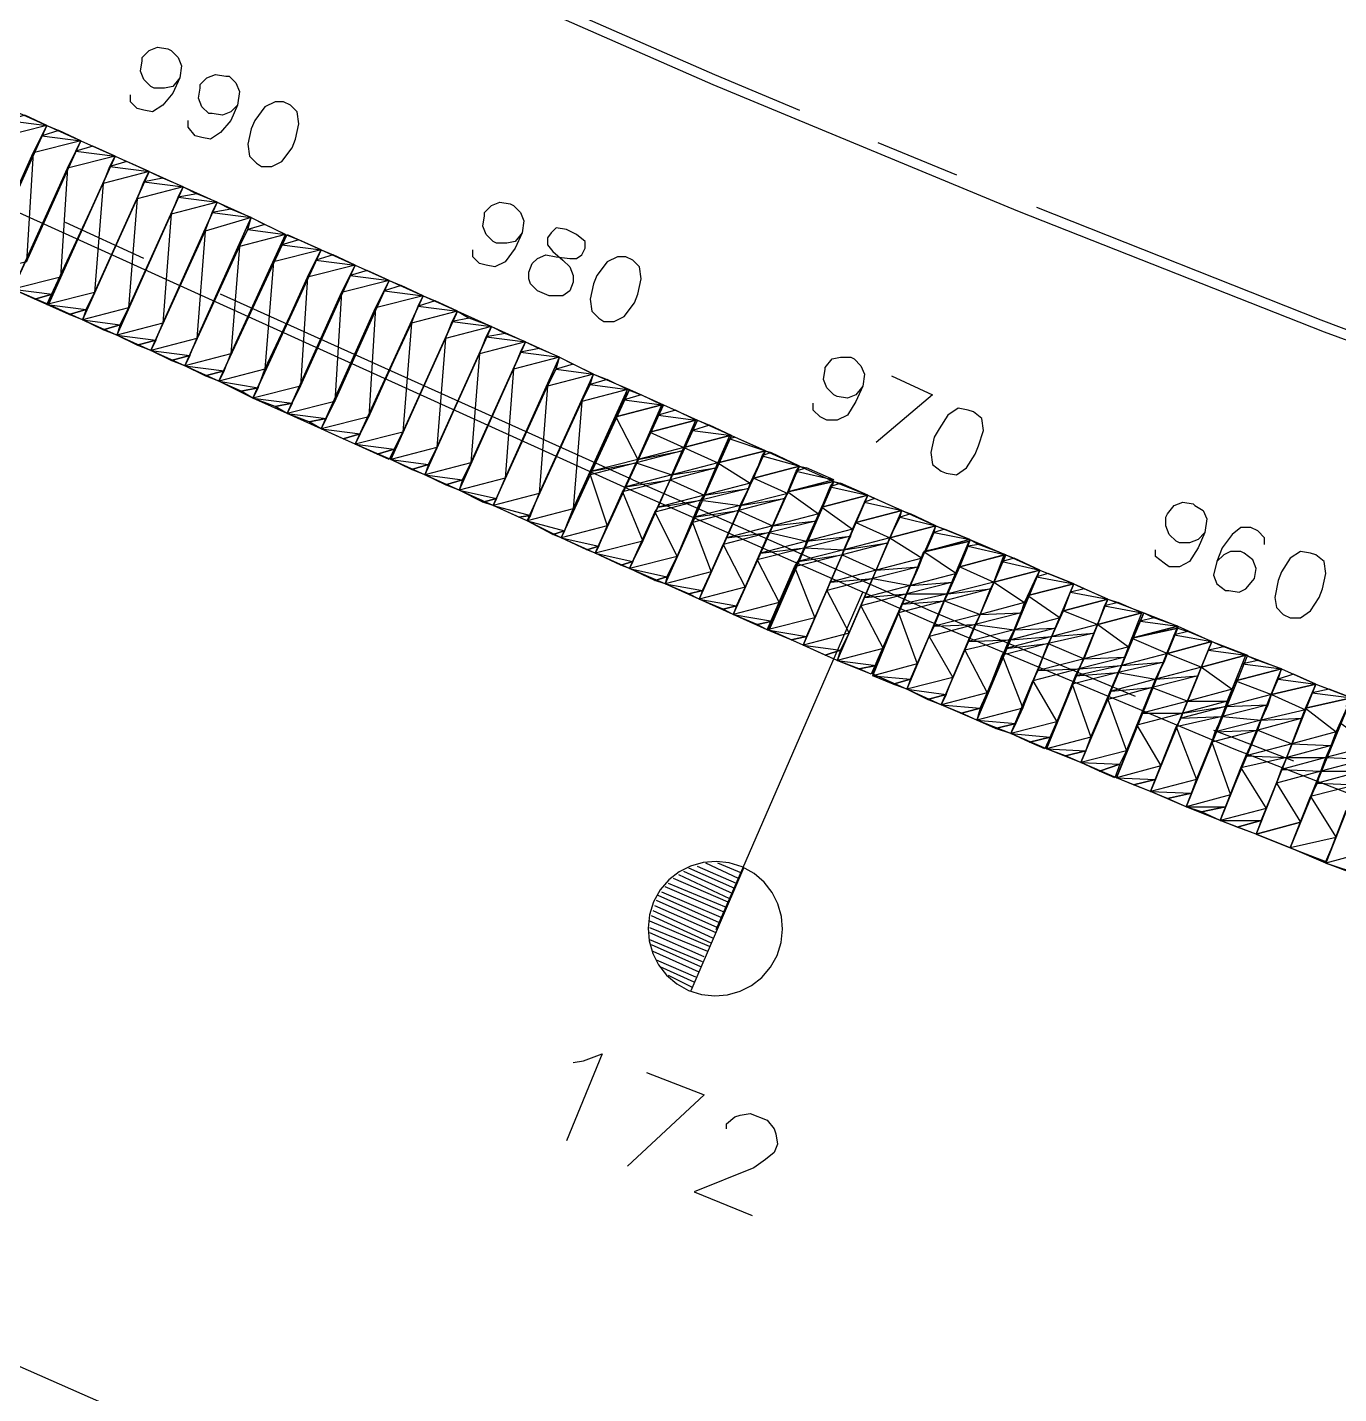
# Model space of a CAD drawing. Header units: millimetres. Extents: x 1 to 1188, y 1 to 840.
# Drawn here: x 435.3 to 484.2, y 513.1 to 564.1 of the extents above; entities that cross this region are included whole.
import ezdxf

# ---------------------------------------------------------------- set-up
doc = ezdxf.new("R2010")
doc.units = ezdxf.units.MM
doc.layers.add('GEOMETRY', color=7, linetype='Continuous')
doc.layers.add('TEXT_OUTLINE', color=7, linetype='Continuous')

msp = doc.modelspace()

# ---------------------------------------------------------------- linework, layer by layer
at = {"layer": 'GEOMETRY'}
for points in [[(46.616, 749.497), (449.588, 566.871), (460.827, 561.919), (472.193, 557.219), (483.623, 552.71), (495.18, 548.456), (506.801, 544.393), (518.484, 540.646), (530.295, 537.09), (542.106, 533.789), (554.044, 530.74), (565.982, 527.946), (578.047, 525.343), (590.113, 523.056), (602.241, 520.96), (614.433, 519.119), (626.626, 517.595), (638.817, 516.263), (651.072, 515.182), (663.392, 514.357), (675.647, 513.785)], [(40.203, 736.035), (457.652, 546.869), (468.891, 541.916), (480.257, 537.154), (491.752, 532.708), (503.244, 528.391), (514.865, 524.39), (526.613, 520.58), (538.36, 517.088), (550.234, 513.785), (562.109, 510.738), (574.11, 507.88), (586.176, 505.34), (598.241, 502.991), (610.369, 500.958), (622.497, 499.117), (634.69, 497.53), (646.945, 496.196), (659.201, 495.18), (671.456, 494.355), (683.776, 493.783)], [(449.714, 567.189), (460.89, 562.3), (464.065, 560.966)], [(440.952, 562.172), (440.697, 561.855), (440.38, 561.792), (439.998, 561.792), (439.871, 561.855), (439.618, 562.109), (439.491, 562.427), (439.554, 562.807), (439.554, 562.934), (439.808, 563.189), (440.126, 563.316), (440.506, 563.252), (440.633, 563.189), (440.888, 562.934), (441.015, 562.617), (440.952, 562.172), (440.697, 561.602), (440.316, 561.156), (439.935, 560.903), (439.618, 560.966), (439.364, 561.03), (439.109, 561.283), (439.109, 561.538)], [(443.11, 561.156), (442.856, 560.903), (442.539, 560.776), (442.157, 560.839), (442.031, 560.839), (441.777, 561.093), (441.65, 561.41), (441.714, 561.792), (441.714, 561.919), (441.967, 562.172), (442.284, 562.3), (442.666, 562.235), (442.793, 562.235), (443.046, 561.982), (443.173, 561.665), (443.11, 561.156), (442.856, 560.585), (442.476, 560.141), (442.094, 559.886), (441.777, 559.951), (441.522, 560.014), (441.269, 560.331), (441.269, 560.585)], [(466.985, 559.759), (469.907, 558.553)], [(439.808, 558.68), (437.331, 553.156)], [(453.715, 556.394), (453.46, 556.077), (453.143, 556.014), (452.763, 556.014), (452.635, 556.077), (452.381, 556.331), (452.254, 556.648), (452.318, 557.029), (452.318, 557.156), (452.571, 557.41), (452.889, 557.538), (453.27, 557.473), (453.397, 557.41), (453.652, 557.156), (453.778, 556.839), (453.715, 556.394), (453.46, 555.822), (453.08, 555.315), (452.698, 555.123), (452.381, 555.188), (452.127, 555.252), (451.873, 555.505), (451.873, 555.759)], [(472.892, 557.346), (483.496, 553.156), (487.688, 551.568)], [(439.618, 555.442), (436.696, 556.776)], [(439.618, 555.442), (436.696, 556.776)], [(339.097, 556.394), (488.068, 490.735)], [(457.842, 547.186), (442.476, 554.108)], [(457.842, 547.186), (442.476, 554.108)], [(452.571, 552.902), (450.095, 547.377)], [(466.415, 550.679), (466.16, 550.361), (465.843, 550.234), (465.463, 550.298), (465.335, 550.361), (465.081, 550.616), (464.954, 550.933), (465.018, 551.314), (465.018, 551.378), (465.271, 551.695), (465.589, 551.758), (465.97, 551.758), (466.097, 551.695), (466.352, 551.441), (466.478, 551.123), (466.415, 550.679), (466.16, 550.107), (465.843, 549.6), (465.463, 549.409), (465.081, 549.409), (464.827, 549.535), (464.573, 549.79), (464.573, 550.044)], [(467.494, 551.06), (469.018, 550.361), (466.922, 548.583)], [(457.842, 547.186), (468.955, 542.297), (476.575, 539.122)], [(457.842, 547.186), (468.955, 542.297), (476.575, 539.122)], [(465.335, 547.123), (462.922, 541.598)], [(479.178, 545.218), (478.923, 544.964), (478.606, 544.838), (478.226, 544.838), (478.098, 544.901), (477.844, 545.155), (477.718, 545.472), (477.718, 545.79), (477.781, 545.917), (478.035, 546.234), (478.353, 546.36), (478.733, 546.297), (478.797, 546.234), (479.115, 546.044), (479.242, 545.727), (479.178, 545.218), (478.923, 544.646), (478.606, 544.139), (478.226, 543.948), (477.844, 543.948), (477.654, 544.076), (477.336, 544.329), (477.336, 544.583)], [(481.401, 544.773), (481.401, 545.028), (481.146, 545.281), (480.893, 545.408), (480.511, 545.408), (480.194, 545.155), (479.814, 544.646), (479.622, 544.139), (479.495, 543.631), (479.622, 543.314), (479.94, 543.059), (480.067, 543.059), (480.448, 542.995), (480.702, 543.122), (480.956, 543.44), (481.019, 543.504), (481.083, 543.884), (480.956, 544.202), (480.639, 544.456), (480.511, 544.519), (480.131, 544.519), (479.877, 544.393), (479.622, 544.139)], [(460.954, 530.422), (466.415, 542.995)], [(478.163, 541.726), (475.877, 536.073)], [(479.495, 537.852), (480.194, 537.598), (482.48, 536.709)], [(479.495, 537.852), (480.194, 537.598), (482.48, 536.709)], [(461.779, 532.328), (460.572, 532.898)], [(461.906, 532.518), (461.017, 532.898)], [(461.398, 531.439), (459.366, 532.328)], [(461.461, 531.566), (459.556, 532.455)], [(461.589, 531.756), (459.747, 532.581)], [(461.652, 531.946), (459.938, 532.708)], [(461.969, 532.708), (460.002, 528.136)], [(461.716, 532.138), (460.255, 532.772)], [(461.144, 530.867), (458.921, 531.819)], [(461.271, 531.057), (459.048, 532.01)], [(461.334, 531.248), (459.176, 532.138)], [(460.954, 530.295), (458.668, 531.311)], [(461.017, 530.485), (458.731, 531.502)], [(461.081, 530.677), (458.794, 531.693)], [(460.764, 529.915), (458.541, 530.931)], [(460.827, 530.105), (458.604, 531.121)], [(460.7, 529.788), (458.477, 530.74)], [(460.635, 529.597), (458.477, 530.485)], [(460.509, 529.406), (458.477, 530.295)], [(460.445, 529.216), (458.477, 530.042)], [(460.382, 529.026), (458.541, 529.852)], [(460.319, 528.835), (458.604, 529.597)], [(460.192, 528.644), (458.731, 529.28)], [(460.128, 528.454), (458.858, 529.026)], [(460.065, 528.264), (459.176, 528.708)], [(455.619, 525.469), (456.001, 525.533), (456.698, 525.788), (455.366, 522.548)], [(458.351, 525.089), (460.509, 524.264), (457.652, 521.596)], [(461.334, 522.993), (461.334, 523.183), (461.652, 523.438), (461.843, 523.502), (462.223, 523.565), (462.858, 523.31), (463.113, 522.993), (463.177, 522.803), (463.24, 522.421), (463.113, 522.104), (462.795, 521.851), (462.351, 521.532), (460.128, 520.644), (462.288, 519.755)]]:
    msp.add_lwpolyline(points, dxfattribs=at)
for points in [[(434.728, 560.966), (435.998, 560.394), (433.458, 554.87), (432.189, 555.442)], [(444.825, 561.283), (444.507, 561.283), (444.127, 561.093), (443.745, 560.585), (443.618, 560.268), (443.491, 559.696), (443.555, 559.252), (443.808, 558.997), (443.998, 558.87), (444.38, 558.87), (444.76, 559.06), (445.142, 559.569), (445.269, 559.886), (445.396, 560.458), (445.332, 560.903), (445.079, 561.156)], [(435.998, 560.394), (437.268, 559.823), (434.728, 554.298), (433.458, 554.87)], [(435.998, 560.394), (434.22, 559.951), (433.966, 555.885)], [(434.538, 560.585), (435.998, 560.394), (434.22, 559.951)], [(435.172, 560.776), (434.538, 560.585), (435.998, 560.394)], [(435.998, 560.394), (436.443, 560.204), (435.807, 560.014)], [(437.268, 559.823), (438.539, 559.252), (436.061, 553.727), (434.728, 554.298)], [(437.268, 559.823), (435.49, 559.379), (435.235, 555.315)], [(435.807, 560.014), (437.268, 559.823), (435.49, 559.379)], [(436.443, 560.204), (435.807, 560.014), (437.268, 559.823)], [(437.268, 559.823), (437.713, 559.632), (437.078, 559.442)], [(435.49, 559.379), (435.235, 555.315), (433.458, 554.87)], [(437.078, 559.442), (438.539, 559.252), (436.76, 558.807)], [(437.713, 559.632), (437.078, 559.442), (438.539, 559.252)], [(436.76, 558.807), (436.506, 554.743), (434.728, 554.298)], [(438.539, 559.252), (439.808, 558.68), (437.331, 553.156), (436.061, 553.727)], [(438.539, 559.252), (436.76, 558.807), (436.506, 554.743)], [(438.347, 558.87), (439.808, 558.68), (438.094, 558.235)], [(438.539, 559.252), (438.982, 559.06), (438.347, 558.87)], [(438.982, 559.06), (438.347, 558.87), (439.808, 558.68)], [(439.808, 558.68), (441.078, 558.108), (438.602, 552.584), (437.331, 553.156)], [(439.808, 558.68), (438.094, 558.235), (437.777, 554.171)], [(439.618, 558.298), (441.078, 558.108), (439.364, 557.664)], [(439.808, 558.68), (440.316, 558.427), (439.618, 558.298)], [(440.316, 558.427), (439.618, 558.298), (441.078, 558.108)], [(438.094, 558.235), (437.777, 554.171), (435.998, 553.727)], [(441.078, 558.108), (442.348, 557.538), (439.871, 552.013), (438.602, 552.584)], [(441.078, 558.108), (439.364, 557.664), (439.046, 553.601)], [(441.078, 558.108), (441.585, 557.855), (440.888, 557.728)], [(441.585, 557.855), (440.888, 557.728), (442.348, 557.538)], [(439.364, 557.664), (439.046, 553.601), (437.331, 553.156)], [(442.348, 557.538), (443.618, 556.966), (441.142, 551.441), (439.871, 552.013)], [(442.348, 557.538), (440.633, 557.093), (440.316, 553.029)], [(440.888, 557.728), (442.348, 557.538), (440.633, 557.093)], [(442.348, 557.538), (442.856, 557.283), (442.157, 557.156)], [(442.856, 557.283), (442.157, 557.156), (443.618, 556.966)], [(440.633, 557.093), (440.316, 553.029), (438.602, 552.584)], [(443.618, 556.966), (444.889, 556.331), (442.411, 550.869), (441.142, 551.441)], [(443.618, 556.966), (441.904, 556.457), (441.585, 552.457)], [(442.157, 557.156), (443.618, 556.966), (441.904, 556.457)], [(443.618, 556.966), (444.127, 556.711), (443.491, 556.521)], [(441.904, 556.457), (441.585, 552.457), (439.871, 552.013)], [(444.952, 556.331), (446.221, 555.759), (443.681, 550.234), (442.411, 550.869)], [(444.889, 556.331), (443.173, 555.885), (442.856, 551.885)], [(443.491, 556.521), (444.889, 556.331), (443.173, 555.885)], [(444.127, 556.711), (443.491, 556.521), (444.889, 556.331)], [(444.889, 556.331), (445.396, 556.14), (444.76, 555.95)], [(455.366, 556.521), (454.984, 556.584), (454.794, 556.394), (454.667, 556.204), (454.667, 555.95), (454.857, 555.695), (455.239, 555.378), (455.493, 555.123), (455.619, 554.806), (455.619, 554.553), (455.493, 554.235), (455.239, 554.044), (454.731, 554.044), (454.285, 554.235), (454.032, 554.489), (453.969, 554.68), (453.969, 554.933), (454.095, 555.252), (454.285, 555.442), (454.604, 555.569), (454.984, 555.505), (455.493, 555.442), (455.746, 555.442), (455.938, 555.569), (456.064, 555.822), (456.064, 556.077), (455.746, 556.331)], [(443.173, 555.885), (442.856, 551.885), (441.142, 551.441)], [(446.221, 555.759), (447.492, 555.188), (444.952, 549.664), (443.681, 550.234)], [(446.221, 555.759), (444.444, 555.315), (444.127, 551.314)], [(444.76, 555.95), (446.221, 555.759), (444.444, 555.315)], [(445.396, 556.14), (444.76, 555.95), (446.221, 555.759)], [(446.221, 555.759), (446.666, 555.569), (446.031, 555.378)], [(444.444, 555.315), (444.127, 551.314), (442.411, 550.869)], [(446.031, 555.378), (447.492, 555.188), (445.714, 554.743)], [(446.666, 555.569), (446.031, 555.378), (447.492, 555.188)], [(457.589, 555.505), (457.27, 555.505), (456.89, 555.315), (456.508, 554.806), (456.381, 554.489), (456.255, 553.918), (456.318, 553.473), (456.572, 553.219), (456.763, 553.092), (457.144, 553.092), (457.525, 553.282), (457.906, 553.791), (458.032, 554.108), (458.159, 554.68), (458.096, 555.123), (457.842, 555.378)], [(436.506, 554.743), (434.728, 554.298), (436.189, 554.108)], [(445.714, 554.743), (445.459, 550.679), (443.681, 550.234)], [(447.492, 555.188), (448.761, 554.616), (446.221, 549.092), (444.952, 549.664)], [(447.492, 555.188), (445.714, 554.743), (445.459, 550.679)], [(447.302, 554.806), (448.761, 554.616), (446.983, 554.171)], [(447.492, 555.188), (447.935, 554.997), (447.302, 554.806)], [(447.935, 554.997), (447.302, 554.806), (448.761, 554.616)], [(434.728, 554.298), (436.189, 554.108), (435.554, 553.918)], [(448.761, 554.616), (450.031, 554.044), (447.492, 548.52), (446.221, 549.092)], [(448.761, 554.616), (446.983, 554.171), (446.73, 550.107)], [(448.571, 554.235), (450.031, 554.044), (448.254, 553.601)], [(448.761, 554.616), (449.206, 554.426), (448.571, 554.235)], [(449.206, 554.426), (448.571, 554.235), (450.031, 554.044)], [(435.554, 553.918), (436.189, 554.108), (435.998, 553.727)], [(437.777, 554.171), (435.998, 553.727), (437.458, 553.536)], [(435.998, 553.727), (437.458, 553.536), (436.823, 553.346)], [(446.983, 554.171), (446.73, 550.107), (444.952, 549.664)], [(450.031, 554.044), (451.302, 553.473), (448.826, 547.948), (447.492, 548.52)], [(450.031, 554.044), (448.254, 553.601), (448, 549.535)], [(450.031, 554.044), (450.477, 553.854), (449.841, 553.664)], [(450.477, 553.854), (449.841, 553.664), (451.302, 553.473)], [(436.823, 553.346), (437.458, 553.536), (437.331, 553.156)], [(439.046, 553.601), (437.331, 553.156), (438.729, 552.965)], [(448.254, 553.601), (448, 549.535), (446.221, 549.092)], [(451.302, 553.473), (452.571, 552.902), (450.095, 547.377), (448.826, 547.948)], [(451.302, 553.473), (449.588, 553.029), (449.269, 548.965)], [(449.841, 553.664), (451.302, 553.473), (449.588, 553.029)], [(451.302, 553.473), (451.746, 553.219), (451.11, 553.092)], [(451.746, 553.219), (451.11, 553.092), (452.571, 552.902)], [(437.331, 553.156), (438.729, 552.965), (438.094, 552.775)], [(438.094, 552.775), (438.729, 552.965), (438.602, 552.584)], [(440.316, 553.029), (438.602, 552.584), (440.063, 552.394)], [(449.588, 553.029), (449.269, 548.965), (447.492, 548.52)], [(452.571, 552.902), (453.842, 552.33), (451.365, 546.806), (450.095, 547.377)], [(452.571, 552.902), (450.857, 552.457), (450.54, 548.393)], [(451.11, 553.092), (452.571, 552.902), (450.857, 552.457)], [(452.571, 552.902), (453.08, 552.647), (452.381, 552.52)], [(438.602, 552.584), (440.063, 552.394), (439.364, 552.203)], [(439.364, 552.203), (440.063, 552.394), (439.871, 552.013)], [(441.585, 552.457), (439.871, 552.013), (441.332, 551.822)], [(450.857, 552.457), (450.54, 548.393), (448.826, 547.948)], [(453.842, 552.33), (455.111, 551.758), (452.635, 546.234), (451.365, 546.806)], [(453.842, 552.33), (452.127, 551.885), (451.809, 547.821)], [(452.381, 552.52), (453.842, 552.33), (452.127, 551.885)], [(453.08, 552.647), (452.381, 552.52), (453.842, 552.33)], [(453.842, 552.33), (454.35, 552.077), (453.652, 551.948)], [(439.871, 552.013), (441.332, 551.822), (440.633, 551.631)], [(440.633, 551.631), (441.332, 551.822), (441.142, 551.441)], [(442.856, 551.885), (441.142, 551.441), (442.602, 551.251)], [(452.127, 551.885), (451.809, 547.821), (450.095, 547.377)], [(455.111, 551.758), (456.381, 551.123), (453.905, 545.663), (452.635, 546.234)], [(455.111, 551.758), (453.397, 551.314), (453.08, 547.251)], [(453.652, 551.948), (455.111, 551.758), (453.397, 551.314)], [(454.35, 552.077), (453.652, 551.948), (455.111, 551.758)], [(455.111, 551.758), (455.619, 551.505), (454.984, 551.314)], [(441.142, 551.441), (442.602, 551.251), (441.904, 551.06)], [(441.904, 551.06), (442.602, 551.251), (442.411, 550.869)], [(444.127, 551.314), (442.411, 550.869), (443.872, 550.616)], [(453.397, 551.314), (453.08, 547.251), (451.365, 546.806)], [(454.984, 551.314), (456.381, 551.123), (454.667, 550.679)], [(455.619, 551.505), (454.984, 551.314), (456.381, 551.123)], [(442.411, 550.869), (443.872, 550.616), (443.238, 550.489)], [(445.459, 550.679), (443.681, 550.234), (445.142, 550.044)], [(454.667, 550.679), (454.35, 546.679), (452.635, 546.234)], [(456.381, 551.123), (457.715, 550.552), (455.176, 545.028), (453.905, 545.663)], [(456.381, 551.123), (454.667, 550.679), (454.35, 546.679)], [(456.255, 550.743), (457.652, 550.552), (455.938, 550.107)], [(456.381, 551.123), (456.89, 550.933), (456.255, 550.743)], [(456.89, 550.933), (456.255, 550.743), (457.652, 550.552)], [(443.238, 550.489), (443.872, 550.616), (443.681, 550.234)], [(443.681, 550.234), (445.142, 550.044), (444.507, 549.917)], [(457.715, 550.552), (458.985, 549.981), (456.445, 544.456), (455.176, 545.028)], [(457.652, 550.552), (455.938, 550.107), (455.619, 546.107)], [(457.525, 550.171), (458.921, 549.981), (457.207, 549.535)], [(457.652, 550.552), (458.159, 550.361), (457.525, 550.171)], [(458.159, 550.361), (457.525, 550.171), (458.921, 549.981)], [(444.507, 549.917), (445.142, 550.044), (444.952, 549.664)], [(446.73, 550.107), (444.952, 549.664), (446.413, 549.472)], [(444.952, 549.664), (446.413, 549.472), (445.777, 549.345)], [(455.938, 550.107), (455.619, 546.107), (453.905, 545.663)], [(458.985, 549.981), (460.255, 549.409), (457.715, 543.884), (456.445, 544.456)], [(457.207, 549.535), (458.921, 549.981)], [(458.921, 549.981), (457.207, 549.535)], [(458.921, 549.981), (457.207, 549.535), (458.032, 547.948)], [(458.985, 549.981), (459.43, 549.79), (458.794, 549.6)], [(459.43, 549.79), (458.794, 549.6), (460.192, 549.409)], [(470.352, 549.79), (469.97, 549.854), (469.59, 549.6), (469.272, 549.092), (469.081, 548.773), (468.955, 548.203), (469.018, 547.758), (469.335, 547.504), (469.527, 547.441), (469.907, 547.377), (470.289, 547.631), (470.606, 548.139), (470.732, 548.456), (470.923, 549.028), (470.859, 549.472), (470.542, 549.727)], [(445.777, 549.345), (446.413, 549.472), (446.221, 549.092)], [(448, 549.535), (446.221, 549.092), (447.682, 548.902)], [(457.207, 549.535), (458.032, 547.948), (456.318, 547.504)], [(460.255, 549.409), (461.526, 548.838), (459.048, 543.314), (457.715, 543.884)], [(458.794, 549.6), (460.192, 549.409), (458.477, 548.965)], [(458.477, 548.965), (460.192, 549.409)], [(460.192, 549.409), (458.477, 548.965)], [(460.192, 549.409), (458.477, 548.965), (459.747, 548.393)], [(460.255, 549.409), (460.7, 549.219), (460.065, 549.028)], [(460.7, 549.219), (460.065, 549.028), (461.526, 548.838)], [(446.221, 549.092), (447.682, 548.902), (447.047, 548.71)], [(447.047, 548.71), (447.682, 548.902), (447.492, 548.52)], [(449.269, 548.965), (447.492, 548.52), (448.952, 548.33)], [(458.477, 548.965), (459.747, 548.393), (458.032, 547.948)], [(461.526, 548.838), (462.795, 548.266), (460.319, 542.742), (459.048, 543.314)], [(460.065, 549.028), (461.526, 548.838), (459.747, 548.393)], [(459.747, 548.393), (461.461, 548.838)], [(461.461, 548.838), (459.747, 548.393)], [(461.461, 548.838), (459.747, 548.393), (461.017, 547.821)], [(461.461, 548.71), (462.795, 548.266), (461.017, 547.821)], [(461.526, 548.838), (461.652, 548.773), (461.461, 548.71)], [(461.652, 548.773), (461.461, 548.71), (462.795, 548.266)], [(447.492, 548.52), (448.952, 548.33), (448.317, 548.139)], [(448.317, 548.139), (448.952, 548.33), (448.761, 547.948)], [(450.54, 548.393), (448.826, 547.948), (450.222, 547.758)], [(458.032, 547.948), (459.683, 548.266), (457.969, 547.821), (458.032, 547.948), (456.318, 547.504), (457.969, 547.821)], [(459.683, 548.266), (457.969, 547.821), (459.303, 547.377)], [(459.747, 548.393), (458.032, 547.948), (459.683, 548.266)], [(459.747, 548.393), (461.017, 547.821), (459.303, 547.377)], [(462.795, 548.266), (464.065, 547.694), (461.589, 542.17), (460.319, 542.742)], [(461.017, 547.821), (462.795, 548.266)], [(462.795, 548.266), (462.795, 548.266), (462.795, 548.266), (462.795, 548.266), (461.017, 547.821), (462.795, 548.266), (462.985, 548.203), (462.668, 548.076)], [(462.795, 548.266), (461.017, 547.821), (462.223, 547.059)], [(462.985, 548.203), (462.668, 548.076), (464.065, 547.694)], [(448.826, 547.948), (450.222, 547.758), (449.588, 547.568)], [(449.588, 547.568), (450.222, 547.758), (450.095, 547.377)], [(451.809, 547.821), (450.095, 547.377), (451.492, 547.186)], [(456.318, 547.504), (457.969, 547.821), (456.255, 547.377)], [(457.969, 547.821), (456.255, 547.377), (456.89, 545.472)], [(457.969, 547.821), (459.303, 547.377), (457.589, 546.932)], [(459.303, 547.377), (460.954, 547.631), (459.239, 547.186), (459.303, 547.377), (457.589, 546.932), (459.239, 547.186)], [(460.954, 547.631), (459.239, 547.186), (460.509, 546.615)], [(461.017, 547.821), (459.303, 547.377), (460.954, 547.631)], [(461.017, 547.821), (462.223, 547.059), (460.509, 546.615)], [(464.065, 547.694), (465.335, 547.123), (462.858, 541.598), (461.589, 542.17)], [(462.668, 548.076), (464.065, 547.694), (462.351, 547.251)], [(462.351, 547.251), (464.065, 547.694)], [(464.065, 547.694), (464.065, 547.694), (464.065, 547.694), (464.065, 547.694), (462.351, 547.251), (464.065, 547.694), (464.319, 547.631), (463.939, 547.504)], [(464.065, 547.694), (462.351, 547.251), (463.62, 546.679)], [(464.319, 547.631), (463.939, 547.504), (465.335, 547.186)], [(450.095, 547.377), (451.492, 547.186), (450.857, 546.996)], [(450.857, 546.996), (451.492, 547.186), (451.365, 546.806)], [(453.08, 547.251), (451.365, 546.806), (452.763, 546.489)], [(456.255, 547.377), (456.89, 545.472), (455.176, 545.028)], [(457.589, 546.932), (459.239, 547.186), (457.46, 546.742)], [(459.239, 547.186), (457.46, 546.742), (458.223, 544.901)], [(459.239, 547.186), (460.509, 546.615), (458.794, 546.17)], [(462.351, 547.251), (463.62, 546.679), (461.843, 546.234)], [(465.335, 547.123), (466.605, 546.615), (464.192, 541.027), (462.922, 541.598)], [(463.939, 547.504), (465.335, 547.186), (463.62, 546.742)], [(463.62, 546.742), (465.335, 547.123)], [(465.335, 547.123), (463.62, 546.742), (465.335, 547.123), (465.589, 547.059), (465.208, 546.932)], [(465.335, 547.123), (463.62, 546.742), (464.764, 545.917)], [(451.365, 546.806), (452.763, 546.489), (452.254, 546.36)], [(454.35, 546.679), (452.635, 546.234), (454.032, 545.853)], [(457.46, 546.742), (458.223, 544.901), (456.445, 544.456)], [(460.509, 546.615), (462.16, 546.869), (460.382, 546.425), (460.509, 546.615), (458.794, 546.17), (460.382, 546.425)], [(462.16, 546.869), (460.382, 546.425), (461.843, 546.234)], [(462.223, 547.059), (460.509, 546.615), (462.16, 546.869)], [(463.62, 546.679), (461.843, 546.234), (463.494, 546.489)], [(463.62, 546.742), (464.764, 545.917), (463.048, 545.472)], [(466.605, 546.615), (467.876, 546.044), (465.463, 540.456), (464.192, 541.027)], [(465.208, 546.932), (466.605, 546.615), (464.891, 546.17)], [(464.891, 546.17), (466.605, 546.615)], [(466.605, 546.615), (466.605, 546.615), (466.605, 546.615), (466.605, 546.615), (464.891, 546.17), (466.605, 546.615), (466.859, 546.489), (466.478, 546.36)], [(466.605, 546.615), (464.891, 546.17), (466.033, 545.345)], [(465.589, 547.059), (465.208, 546.932), (466.605, 546.615)], [(452.254, 546.36), (452.763, 546.489), (452.635, 546.234)], [(452.635, 546.234), (454.032, 545.853), (453.588, 545.79)], [(455.619, 546.107), (453.905, 545.663), (455.302, 545.281)], [(458.794, 546.17), (460.382, 546.425), (458.668, 545.98)], [(460.382, 546.425), (458.668, 545.98), (459.493, 544.329)], [(461.843, 546.234), (463.494, 546.489), (461.779, 546.044), (461.843, 546.234), (460.128, 545.79), (461.779, 546.044)], [(460.382, 546.425), (461.843, 546.234), (460.128, 545.79)], [(463.494, 546.489), (461.779, 546.044), (463.048, 545.472)], [(464.891, 546.17), (466.033, 545.345), (464.319, 544.901)], [(466.478, 546.36), (467.876, 546.044), (466.16, 545.598)], [(466.859, 546.489), (466.478, 546.36), (467.876, 546.044)], [(453.588, 545.79), (454.032, 545.853), (453.905, 545.663)], [(453.905, 545.663), (455.302, 545.281), (454.857, 545.155)], [(458.668, 545.98), (459.493, 544.329), (457.715, 543.884)], [(460.065, 545.598), (460.764, 543.757), (459.048, 543.314)], [(460.128, 545.79), (461.779, 546.044), (460.065, 545.598)], [(461.779, 546.044), (460.065, 545.598), (460.764, 543.757)], [(461.779, 546.044), (463.048, 545.472), (461.334, 545.028)], [(463.048, 545.472), (464.701, 545.663), (462.922, 545.218), (463.048, 545.472), (461.334, 545.028), (462.922, 545.218)], [(464.701, 545.663), (462.922, 545.218), (464.319, 544.901)], [(464.764, 545.917), (463.048, 545.472), (464.701, 545.663)], [(467.876, 546.044), (469.145, 545.472), (466.732, 539.947), (465.463, 540.456)], [(466.16, 545.598), (467.431, 545.028), (465.716, 544.583)], [(466.16, 545.598), (467.876, 546.044)], [(467.876, 546.044), (467.876, 546.044), (467.876, 546.044), (467.876, 546.044), (466.16, 545.598), (467.876, 546.044), (468.193, 545.917), (467.811, 545.79)], [(467.876, 546.044), (466.16, 545.598), (467.431, 545.028)], [(467.811, 545.79), (469.145, 545.472), (467.431, 545.028)], [(468.193, 545.917), (467.811, 545.79), (469.145, 545.472)], [(454.857, 545.155), (455.302, 545.281), (455.176, 545.028)], [(456.89, 545.472), (455.176, 545.028), (456.572, 544.71)], [(461.334, 545.028), (462.922, 545.218), (461.207, 544.773)], [(462.922, 545.218), (461.207, 544.773), (462.033, 543.185)], [(462.922, 545.218), (464.319, 544.901), (462.605, 544.456)], [(464.319, 544.901), (465.97, 545.091), (464.256, 544.646), (464.319, 544.901), (462.605, 544.456), (464.256, 544.646)], [(465.97, 545.091), (464.256, 544.646), (465.716, 544.583)], [(466.033, 545.345), (464.319, 544.901), (465.97, 545.091)], [(469.145, 545.472), (470.415, 544.964), (468.066, 539.377), (466.795, 539.947)], [(467.431, 545.028), (469.145, 545.472)], [(469.145, 545.472), (469.145, 545.472), (469.145, 545.472), (469.145, 545.472), (467.431, 545.028), (469.145, 545.472), (469.463, 545.345), (469.081, 545.218)], [(469.145, 545.472), (467.431, 545.028), (468.638, 544.266)], [(469.081, 545.218), (470.415, 544.964), (468.764, 544.519)], [(469.463, 545.345), (469.081, 545.218), (470.415, 544.964)], [(455.176, 545.028), (456.572, 544.71), (456.128, 544.583)], [(456.128, 544.583), (456.572, 544.71), (456.445, 544.456)], [(458.223, 544.901), (456.445, 544.456), (457.842, 544.139)], [(461.207, 544.773), (462.033, 543.185), (460.319, 542.742)], [(462.605, 544.456), (464.256, 544.646), (462.478, 544.202)], [(464.256, 544.646), (462.478, 544.202), (463.303, 542.615)], [(465.716, 544.583), (467.367, 544.838), (465.653, 544.393), (465.716, 544.583), (464.002, 544.139), (465.653, 544.393)], [(464.256, 544.646), (465.716, 544.583), (464.002, 544.139)], [(467.367, 544.838), (465.653, 544.393), (466.922, 543.821)], [(467.431, 545.028), (465.716, 544.583), (467.367, 544.838)], [(467.431, 545.028), (468.638, 544.266), (466.922, 543.821)], [(470.415, 544.964), (471.748, 544.393), (469.335, 538.805), (468.066, 539.377)], [(468.764, 544.519), (470.415, 544.901), (468.701, 544.519)], [(470.415, 544.901), (468.701, 544.519), (469.907, 543.694)], [(470.415, 544.964), (468.764, 544.519), (470.415, 544.901)], [(470.352, 544.71), (471.748, 544.393), (470.034, 543.948)], [(470.415, 544.964), (470.732, 544.773), (470.352, 544.71)], [(470.732, 544.773), (470.352, 544.71), (471.748, 544.393)], [(456.445, 544.456), (457.842, 544.139), (457.397, 544.011)], [(457.397, 544.011), (457.842, 544.139), (457.715, 543.884)], [(459.493, 544.329), (457.715, 543.884), (459.113, 543.567)], [(462.478, 544.202), (463.303, 542.615), (461.589, 542.17)], [(464.002, 544.139), (465.653, 544.393), (463.875, 543.948)], [(465.653, 544.393), (463.875, 543.948), (464.636, 542.043)], [(465.653, 544.393), (466.922, 543.821), (465.208, 543.377)], [(468.638, 544.266), (466.922, 543.821), (468.51, 543.948)], [(468.701, 544.519), (469.907, 543.694), (468.193, 543.25)], [(471.748, 544.393), (473.019, 543.821), (470.669, 538.233), (469.335, 538.805)], [(470.034, 543.948), (471.685, 544.393)], [(471.685, 544.393), (470.034, 543.948)], [(471.685, 544.393), (470.034, 543.948), (471.304, 543.377)], [(471.621, 544.139), (473.019, 543.821), (471.304, 543.377)], [(471.748, 544.393), (472.066, 544.266), (471.621, 544.139)], [(472.066, 544.266), (471.621, 544.139), (473.019, 543.821)], [(483.115, 544.456), (482.734, 544.519), (482.353, 544.266), (482.035, 543.757), (481.908, 543.44), (481.781, 542.805), (481.845, 542.423), (482.098, 542.17), (482.353, 542.043), (482.734, 542.043), (483.115, 542.297), (483.432, 542.805), (483.559, 543.122), (483.686, 543.694), (483.623, 544.139), (483.306, 544.393)], [(457.715, 543.884), (459.113, 543.567), (458.668, 543.44)], [(458.668, 543.44), (459.113, 543.567), (459.048, 543.314)], [(460.764, 543.757), (459.048, 543.314), (460.445, 543.059)], [(463.875, 543.948), (464.636, 542.043), (462.858, 541.598)], [(466.922, 543.821), (468.51, 543.948), (466.795, 543.504), (466.922, 543.821), (465.208, 543.377), (466.795, 543.504)], [(468.51, 543.948), (466.795, 543.504), (468.193, 543.25)], [(469.907, 543.694), (468.193, 543.25), (469.78, 543.377)], [(470.034, 543.948), (471.304, 543.377), (469.59, 542.932)], [(473.019, 543.821), (474.289, 543.314), (471.939, 537.726), (470.669, 538.233)], [(471.304, 543.377), (473.019, 543.821)], [(473.019, 543.821), (473.019, 543.821), (473.019, 543.821), (473.019, 543.821), (471.304, 543.377), (473.019, 543.821), (473.335, 543.694), (472.892, 543.567)], [(473.019, 543.821), (471.304, 543.377), (472.447, 542.615)], [(472.892, 543.567), (474.289, 543.314), (472.573, 542.869)], [(473.335, 543.694), (472.892, 543.567), (474.289, 543.314)], [(459.048, 543.314), (460.445, 543.059), (459.938, 542.932)], [(459.938, 542.932), (460.445, 543.059), (460.319, 542.742)], [(462.033, 543.185), (460.319, 542.742), (461.716, 542.488)], [(465.081, 543.059), (465.906, 541.471), (464.192, 541.027)], [(465.208, 543.377), (466.795, 543.504), (465.081, 543.059)], [(466.795, 543.504), (465.081, 543.059), (465.906, 541.471)], [(466.795, 543.504), (468.193, 543.25), (466.478, 542.805)], [(468.193, 543.25), (469.78, 543.377), (468.066, 542.932), (468.193, 543.25), (466.478, 542.805), (468.066, 542.932)], [(469.59, 542.932), (471.177, 543.122), (469.463, 542.678), (469.59, 542.932), (467.876, 542.552), (469.463, 542.678)], [(469.78, 543.377), (468.066, 542.932), (469.59, 542.932)], [(471.177, 543.122), (469.463, 542.678), (470.796, 542.17)], [(471.304, 543.377), (469.59, 542.932), (471.177, 543.122)], [(471.304, 543.377), (472.447, 542.615), (470.796, 542.17)], [(474.289, 543.314), (475.558, 542.742), (473.272, 537.154), (471.939, 537.726)], [(472.573, 542.869), (474.289, 543.314)], [(474.289, 543.314), (474.289, 543.314), (474.289, 543.314), (474.289, 543.314), (472.573, 542.869), (474.289, 543.314), (474.669, 543.122), (474.161, 542.995)], [(474.289, 543.314), (472.573, 542.869), (473.781, 542.043)], [(474.669, 543.122), (474.161, 542.995), (475.558, 542.742)], [(460.319, 542.742), (461.716, 542.488), (461.207, 542.36)], [(461.207, 542.36), (461.716, 542.488), (461.589, 542.17)], [(463.303, 542.615), (461.589, 542.17), (463.048, 541.916)], [(466.352, 542.488), (467.177, 540.901), (465.463, 540.456)], [(466.478, 542.805), (468.066, 542.932), (466.352, 542.488)], [(468.066, 542.932), (466.352, 542.488), (467.177, 540.901)], [(467.876, 542.552), (469.463, 542.678), (467.748, 542.233)], [(469.463, 542.678), (467.748, 542.233), (468.446, 540.329)], [(468.066, 542.932), (469.59, 542.932), (467.876, 542.552)], [(469.463, 542.678), (470.796, 542.17), (469.081, 541.726)], [(472.447, 542.615), (470.796, 542.17), (472.32, 542.233)], [(472.573, 542.869), (473.781, 542.043), (472.066, 541.598)], [(475.558, 542.742), (476.892, 542.233), (474.543, 536.645), (473.272, 537.154)], [(474.161, 542.995), (475.558, 542.742), (473.907, 542.297)], [(473.907, 542.297), (475.558, 542.742)], [(475.558, 542.742), (475.558, 542.742), (475.558, 542.742), (475.558, 542.742), (473.907, 542.297), (475.558, 542.742), (475.94, 542.615), (475.431, 542.488)], [(475.558, 542.742), (473.907, 542.297), (475.178, 541.789)], [(475.431, 542.488), (476.829, 542.233), (475.178, 541.789)], [(475.94, 542.615), (475.431, 542.488), (476.829, 542.233)], [(461.589, 542.17), (463.048, 541.916), (462.478, 541.789)], [(464.636, 542.043), (462.858, 541.598), (464.319, 541.344)], [(467.748, 542.233), (468.446, 540.329), (466.795, 539.884)], [(470.796, 542.17), (472.32, 542.233), (470.606, 541.789), (470.796, 542.17), (469.081, 541.726), (470.606, 541.789)], [(472.32, 542.233), (470.606, 541.789), (472.066, 541.598)], [(473.781, 542.043), (472.066, 541.598), (473.59, 541.663)], [(473.907, 542.297), (475.178, 541.789), (473.464, 541.344)], [(476.892, 542.233), (478.163, 541.726), (475.877, 536.073), (474.543, 536.645)], [(475.178, 541.789), (476.829, 542.233)], [(476.829, 542.233), (475.178, 541.789)], [(476.829, 542.233), (475.178, 541.789), (476.32, 540.964)], [(476.892, 542.233), (477.273, 542.043), (476.765, 541.916)], [(477.273, 542.043), (476.765, 541.916), (478.163, 541.726)], [(462.478, 541.789), (463.048, 541.916), (462.858, 541.598)], [(462.858, 541.598), (464.319, 541.344), (463.747, 541.218)], [(465.906, 541.471), (464.192, 541.027), (465.589, 540.836)], [(469.081, 541.726), (470.606, 541.789), (468.891, 541.344)], [(470.606, 541.789), (468.891, 541.344), (469.78, 539.82)], [(470.606, 541.789), (472.066, 541.598), (470.352, 541.154)], [(472.066, 541.598), (473.59, 541.663), (471.939, 541.218), (472.066, 541.598), (470.352, 541.154), (471.876, 541.218)], [(473.464, 541.344), (475.051, 541.471), (473.335, 541.091), (473.464, 541.344), (471.748, 540.901), (473.335, 541.091)], [(473.59, 541.663), (471.939, 541.218), (473.464, 541.344)], [(475.051, 541.471), (473.335, 541.091), (474.669, 540.519)], [(475.178, 541.789), (473.464, 541.344), (475.051, 541.471)], [(475.178, 541.789), (476.32, 540.964), (474.669, 540.519)], [(478.163, 541.726), (479.432, 541.154), (477.146, 535.566), (475.877, 536.073)], [(476.765, 541.916), (478.163, 541.726), (476.447, 541.281)], [(478.163, 541.663), (476.447, 541.281), (478.163, 541.663), (476.447, 541.281), (478.163, 541.726), (478.163, 541.663), (478.543, 541.535), (478.035, 541.408)], [(478.163, 541.663), (476.447, 541.281), (477.781, 540.709)], [(478.543, 541.535), (478.035, 541.408), (479.432, 541.154)], [(478.163, 541.726), (478.163, 541.726), (478.163, 541.663), (478.163, 541.726), (478.163, 541.663)], [(463.747, 541.218), (464.319, 541.344), (464.192, 541.027)], [(464.192, 541.027), (465.589, 540.836), (465.018, 540.646)], [(468.891, 541.344), (469.78, 539.82), (468.066, 539.377)], [(470.352, 541.154), (471.876, 541.218), (470.225, 540.836)], [(471.876, 541.218), (470.225, 540.836), (471.051, 539.248)], [(471.748, 540.901), (473.335, 541.091), (471.621, 540.646)], [(473.335, 541.091), (471.621, 540.646), (472.383, 538.678)], [(471.939, 541.218), (473.464, 541.344), (471.748, 540.901)], [(473.335, 541.091), (474.669, 540.519), (472.955, 540.075)], [(476.32, 540.964), (474.669, 540.519), (476.194, 540.582)], [(476.447, 541.281), (477.781, 540.709), (476.067, 540.265)], [(479.432, 541.154), (480.766, 540.646), (478.48, 534.994), (477.146, 535.566)], [(478.035, 541.408), (479.432, 541.154), (477.781, 540.709)], [(477.781, 540.709), (479.432, 541.154)], [(479.432, 541.154), (479.432, 541.154), (479.432, 541.154), (479.432, 541.154), (477.781, 540.709), (479.432, 541.154), (479.877, 540.964), (479.305, 540.836)], [(479.432, 541.154), (477.781, 540.709), (479.052, 540.202)], [(479.877, 540.964), (479.305, 540.836), (480.702, 540.646)], [(465.018, 540.646), (465.589, 540.836), (465.463, 540.456)], [(467.177, 540.901), (465.463, 540.456), (466.922, 540.265)], [(465.463, 540.456), (466.922, 540.265), (466.288, 540.139)], [(470.225, 540.836), (471.051, 539.248), (469.335, 538.805)], [(471.621, 540.646), (472.383, 538.678), (470.669, 538.233)], [(474.669, 540.519), (476.194, 540.582), (474.479, 540.139), (474.669, 540.519), (472.955, 540.075), (474.479, 540.139)], [(476.194, 540.582), (474.479, 540.139), (476.067, 540.265)], [(477.781, 540.709), (476.067, 540.265), (477.654, 540.392)], [(477.781, 540.709), (479.052, 540.202), (477.336, 539.757)], [(480.702, 540.646), (482.035, 540.139), (479.75, 534.486), (478.48, 534.994)], [(479.305, 540.836), (480.702, 540.646), (479.052, 540.202)], [(479.052, 540.202), (480.702, 540.646)], [(480.702, 540.646), (479.052, 540.202), (480.702, 540.646), (481.146, 540.456), (480.576, 540.329)], [(480.702, 540.646), (479.052, 540.202), (480.194, 539.377)], [(481.146, 540.456), (480.576, 540.329), (482.035, 540.139)], [(466.288, 540.139), (466.922, 540.265), (466.732, 539.947)], [(468.446, 540.329), (466.795, 539.884), (468.193, 539.757)], [(472.955, 540.075), (474.479, 540.139), (472.765, 539.694)], [(474.479, 540.139), (472.765, 539.694), (473.654, 538.169)], [(474.352, 539.884), (475.94, 540.01), (474.226, 539.567)], [(475.94, 540.01), (474.226, 539.567), (474.923, 537.598)], [(476.067, 540.265), (477.654, 540.392), (475.94, 540.01), (476.067, 540.265), (474.352, 539.884), (475.94, 540.01)], [(474.479, 540.139), (476.067, 540.265), (474.352, 539.884)], [(475.94, 540.01), (477.336, 539.757), (475.685, 539.313)], [(477.654, 540.392), (475.94, 540.01), (477.336, 539.757)], [(479.052, 540.202), (477.336, 539.757), (478.923, 539.884)], [(479.052, 540.202), (480.194, 539.377), (478.543, 538.931)], [(482.035, 540.139), (483.306, 539.567), (481.083, 533.979), (479.75, 534.486)], [(480.576, 540.329), (482.035, 540.139), (480.321, 539.694)], [(480.321, 539.694), (482.035, 540.139)], [(482.035, 540.139), (482.035, 540.139), (482.035, 540.139), (482.035, 540.139), (480.321, 539.694), (482.035, 540.139), (482.48, 539.947), (481.908, 539.757)], [(482.035, 540.139), (480.321, 539.694), (481.655, 539.185)], [(482.48, 539.947), (481.908, 539.757), (483.306, 539.567)], [(466.795, 539.884), (468.193, 539.757), (467.557, 539.567)], [(467.557, 539.567), (468.193, 539.757), (468.066, 539.377)], [(469.78, 539.82), (468.066, 539.377), (469.527, 539.185)], [(472.765, 539.694), (473.654, 538.169), (471.939, 537.726)], [(474.226, 539.567), (474.923, 537.598), (473.272, 537.154)], [(475.685, 539.313), (477.209, 539.44), (475.558, 538.995)], [(477.209, 539.44), (475.558, 538.995), (476.257, 537.09)], [(477.336, 539.757), (478.923, 539.884), (477.209, 539.44), (477.336, 539.757), (475.685, 539.313), (477.209, 539.44)], [(477.209, 539.44), (478.543, 538.931), (476.829, 538.488)], [(478.923, 539.884), (477.209, 539.44), (478.543, 538.931)], [(480.321, 539.694), (481.655, 539.185), (479.94, 538.741)], [(483.306, 539.567), (484.639, 539.058), (482.353, 533.47), (481.083, 533.979)], [(481.908, 539.757), (483.306, 539.567), (481.655, 539.185)], [(481.655, 539.185), (483.306, 539.567)], [(483.306, 539.567), (483.306, 539.567), (483.306, 539.567), (483.306, 539.567), (481.655, 539.185), (483.306, 539.567), (483.814, 539.377), (483.179, 539.248)], [(483.306, 539.567), (481.655, 539.185), (482.925, 538.614)], [(468.066, 539.377), (469.527, 539.185), (468.828, 538.995)], [(468.828, 538.995), (469.527, 539.185), (469.335, 538.805)], [(471.051, 539.248), (469.335, 538.805), (470.796, 538.678)], [(475.558, 538.995), (476.257, 537.09), (474.543, 536.645)], [(478.543, 538.931), (480.004, 538.931), (478.353, 538.488), (478.543, 538.931), (476.829, 538.488), (478.353, 538.488)], [(480.004, 538.931), (478.353, 538.488), (479.94, 538.741)], [(480.194, 539.377), (478.543, 538.931), (480.004, 538.931)], [(481.655, 539.185), (479.94, 538.741), (481.528, 538.805)], [(481.655, 539.185), (482.925, 538.614), (481.273, 538.233)], [(484.639, 539.058), (485.909, 538.551), (483.686, 532.898), (482.353, 533.47)], [(483.179, 539.248), (484.639, 539.058), (482.925, 538.678)], [(482.925, 538.678), (484.639, 539.058)], [(484.639, 539.058), (484.639, 539.058), (484.639, 539.058), (484.639, 539.058), (482.925, 538.678), (484.639, 539.058), (485.083, 538.868), (484.448, 538.741)], [(484.639, 539.058), (482.925, 538.678), (484.068, 537.789)], [(483.814, 539.377), (483.179, 539.248), (484.639, 539.058)], [(469.335, 538.805), (470.796, 538.678), (470.097, 538.488)], [(470.097, 538.488), (470.796, 538.678), (470.669, 538.233)], [(472.383, 538.678), (470.669, 538.233), (472.13, 538.106)], [(476.829, 538.488), (478.353, 538.488), (476.639, 538.043)], [(478.353, 538.488), (476.639, 538.043), (477.527, 536.519)], [(479.94, 538.741), (481.528, 538.805), (479.814, 538.36), (479.94, 538.741), (478.289, 538.296), (479.814, 538.36)], [(478.353, 538.488), (479.94, 538.741), (478.289, 538.296)], [(481.528, 538.805), (479.814, 538.36), (481.273, 538.233)], [(482.925, 538.614), (481.273, 538.233), (482.797, 538.296)], [(482.925, 538.678), (484.068, 537.789), (482.417, 537.344)], [(485.909, 538.551), (487.243, 538.043), (485.02, 532.391), (483.686, 532.898)], [(470.669, 538.233), (472.13, 538.106), (471.368, 537.916)], [(471.368, 537.916), (472.13, 538.106), (471.939, 537.726)], [(473.654, 538.169), (471.939, 537.726), (473.4, 537.598)], [(476.639, 538.043), (477.527, 536.519), (475.877, 536.073)], [(478.098, 537.979), (478.86, 536.01), (477.146, 535.566)], [(478.289, 538.296), (479.814, 538.36), (478.098, 537.979)], [(479.814, 538.36), (478.098, 537.979), (478.86, 536.01)], [(479.814, 538.36), (481.273, 538.233), (479.559, 537.789)], [(481.273, 538.233), (482.797, 538.296), (481.146, 537.852), (481.273, 538.233), (479.559, 537.789), (481.146, 537.852)], [(482.797, 538.296), (481.146, 537.852), (482.417, 537.344)], [(484.258, 538.106), (485.402, 537.281), (483.686, 536.835)], [(471.939, 537.726), (473.4, 537.598), (472.638, 537.407)], [(472.638, 537.407), (473.4, 537.598), (473.209, 537.154)], [(474.923, 537.598), (473.272, 537.154), (474.733, 537.09)], [(479.432, 537.407), (480.131, 535.439), (478.48, 534.994)], [(479.559, 537.789), (481.146, 537.852), (479.432, 537.407)], [(481.146, 537.852), (479.432, 537.407), (480.131, 535.439)], [(481.146, 537.852), (482.417, 537.344), (480.702, 536.9)], [(484.068, 537.789), (482.417, 537.344), (483.877, 537.281)], [(473.272, 537.154), (474.733, 537.09), (473.971, 536.9)], [(473.971, 536.9), (474.733, 537.09), (474.543, 536.645)], [(476.257, 537.09), (474.543, 536.645), (476.003, 536.582)], [(480.702, 536.9), (482.227, 536.835), (480.511, 536.455)], [(482.417, 537.344), (483.877, 537.281), (482.227, 536.835), (482.417, 537.344), (480.702, 536.9), (482.227, 536.835)], [(483.877, 537.281), (482.227, 536.835), (483.686, 536.835)], [(485.402, 537.281), (483.686, 536.835), (485.21, 536.772)], [(474.543, 536.645), (476.003, 536.582), (475.241, 536.328)], [(475.241, 536.328), (476.003, 536.582), (475.813, 536.073)], [(477.527, 536.519), (475.877, 536.073), (477.336, 536.01)], [(480.511, 536.455), (481.464, 534.931), (479.75, 534.486)], [(482.227, 536.835), (480.511, 536.455), (481.464, 534.931)], [(482.035, 536.392), (483.496, 536.328), (481.845, 535.883)], [(482.227, 536.835), (483.686, 536.835), (482.035, 536.392)], [(483.686, 536.835), (485.21, 536.772), (483.496, 536.328), (483.686, 536.835), (482.035, 536.392), (483.496, 536.328)], [(485.21, 536.772), (483.496, 536.328), (485.02, 536.328)], [(475.877, 536.073), (477.336, 536.01), (476.51, 535.82)], [(476.51, 535.82), (477.336, 536.01), (477.146, 535.566)], [(478.86, 536.01), (477.146, 535.566), (478.67, 535.503)], [(481.845, 535.883), (482.734, 534.423), (481.083, 533.979)], [(483.496, 536.328), (481.845, 535.883), (482.734, 534.423)], [(483.369, 535.883), (484.83, 535.82), (483.115, 535.376)], [(483.496, 536.328), (485.02, 536.328), (483.369, 535.883)], [(485.02, 536.328), (486.481, 536.202), (484.83, 535.82), (485.02, 536.328), (483.369, 535.883), (484.83, 535.82)], [(477.146, 535.566), (478.67, 535.503), (477.781, 535.313)], [(477.781, 535.313), (478.67, 535.503), (478.48, 534.994)], [(480.131, 535.439), (478.48, 534.994), (479.94, 534.994)], [(483.115, 535.376), (484.068, 533.852), (482.353, 533.47)], [(484.83, 535.82), (483.115, 535.376), (484.068, 533.852)], [(478.48, 534.994), (479.94, 534.994), (479.052, 534.804)], [(479.052, 534.804), (479.94, 534.994), (479.75, 534.486)], [(481.464, 534.931), (479.75, 534.486), (481.273, 534.486)], [(484.448, 534.868), (485.338, 533.344), (483.686, 532.898)], [(479.75, 534.486), (481.273, 534.486), (480.384, 534.232)], [(480.384, 534.232), (481.273, 534.486), (481.083, 533.979)], [(482.353, 533.47), (481.083, 533.979), (482.353, 533.47), (481.083, 533.979), (482.734, 534.423)], [(484.068, 533.852), (482.353, 533.47), (483.686, 532.963)], [(482.353, 533.47), (483.686, 532.963), (483.623, 532.963)], [(485.338, 533.344), (483.686, 532.898), (485.02, 532.455)], [(483.623, 532.963), (483.686, 532.963), (483.686, 532.898)], [(483.686, 532.898), (485.02, 532.455), (484.893, 532.455)]]:
    msp.add_lwpolyline(points, close=True, dxfattribs=at)
at = {"layer": 'TEXT_OUTLINE'}
for points in [[(461.92, 532.755), (461.436, 532.909), (460.946, 532.963), (460.463, 532.92), (460.001, 532.787), (459.572, 532.569), (459.19, 532.27), (458.869, 531.896), (458.621, 531.453)], [(463.222, 529.456), (463.377, 529.94), (463.431, 530.43), (463.388, 530.913), (463.255, 531.375), (463.036, 531.804), (462.738, 532.186), (462.364, 532.507), (461.92, 532.755)], [(458.621, 531.453), (458.466, 530.969), (458.413, 530.479), (458.456, 529.996), (458.589, 529.534), (458.807, 529.105), (459.106, 528.723), (459.48, 528.402), (459.923, 528.154)], [(459.923, 528.154), (460.407, 527.999), (460.897, 527.945), (461.38, 527.988), (461.842, 528.121), (462.271, 528.34), (462.653, 528.639), (462.974, 529.013), (463.222, 529.456)]]:
    msp.add_lwpolyline(points, dxfattribs=at)

doc.saveas('drawing.dxf')
